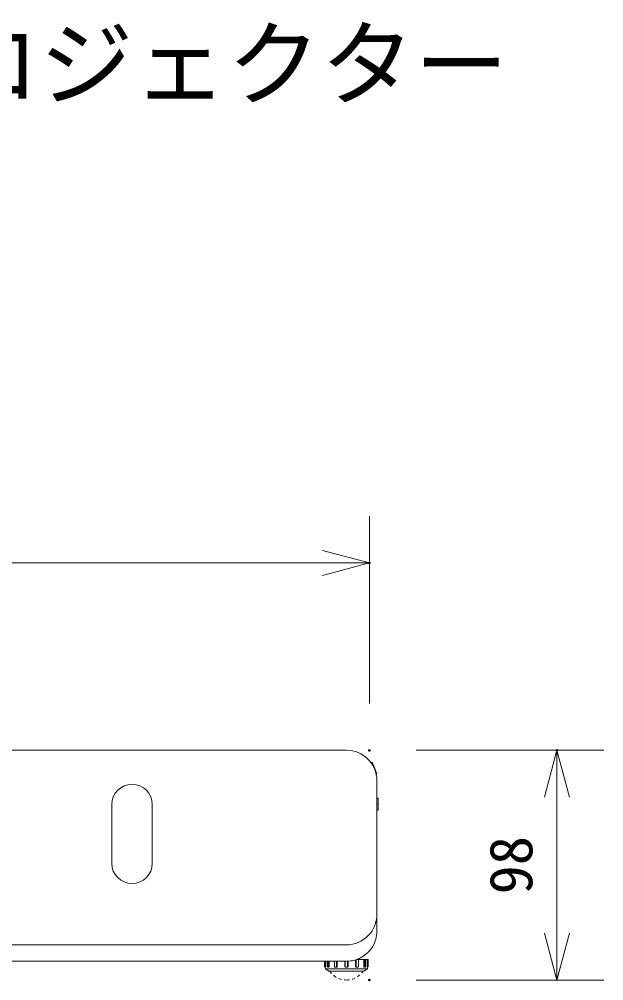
# Model space of a CAD drawing. Units: millimetres, scale not verified. Extents: x -63 to 62, y -56 to 57.
# Drawn here: x -20.4 to 4.54, y 15.5 to 56.51 of the extents above; entities that cross this region are included whole.
import ezdxf
from ezdxf.enums import TextEntityAlignment as Align

# ---------------------------------------------------------------- set-up
doc = ezdxf.new("R2010")
doc.units = ezdxf.units.MM
doc.header["$LTSCALE"] = 0.125
doc.header["$PDMODE"] = 32
doc.header["$PDSIZE"] = 0.0625
doc.linetypes.add('USER1', pattern=[4, 1, -1, 1, -1])
for name, color, linetype, lineweight in [('0-0_0', 7, 'Continuous', 9), ('0-4_GAIKEI', 1, 'Continuous', 18), ('0-5_SUNPO', 7, 'Continuous', 9)]:
    doc.layers.add(name, color=color, linetype=linetype, lineweight=lineweight)
doc.layers.add('0-1_DEFPOINTS', color=7, linetype='Continuous')
doc.layers.add('0-3_MOJI1', color=7, linetype='Continuous')
doc.styles.add('ＭＳ ゴシック', font='')
doc.styles.get('ＭＳ ゴシック').set_extended_font_data('MS Gothic')

# ---------------------------------------------------------------- blocks, each defined once
blk = doc.blocks.new('_OPEN30')
at = {"layer": '0-0_0'}
blk.add_line((0, 0), (-1, 0), dxfattribs=at)
blk.add_lwpolyline([(-1, 0.26795), (0, 0), (-1, -0.26795)], dxfattribs=at)
blk = doc.blocks.new('D6')
at = {"layer": '0-1_DEFPOINTS'}
for p in [(-11.0535, 23.9706), (-46.2535, 15.9706), (-11.0535, 15.9706)]:
    blk.add_point(p, dxfattribs=at)
at = {"layer": '0-5_SUNPO'}
for p, q in [((-46.2535, 17.9706), (-46.2535, 25.9706)), ((-11.0535, 17.9706), (-11.0535, 25.9706)), ((-44.2535, 23.9706), (-13.0535, 23.9706))]:
    blk.add_line(p, q, dxfattribs=at)
at = {"layer": '0-5_SUNPO', "xscale": 2, "yscale": 2, "rotation": 180}
blk.add_blockref('_OPEN30', (-46.2535, 23.9706), dxfattribs=at)
at = {"layer": '0-5_SUNPO', "xscale": 2, "yscale": 2}
blk.add_blockref('_OPEN30', (-11.0535, 23.9706), dxfattribs=at)
at = {"layer": '0-5_SUNPO', "style": 'ＭＳ ゴシック'}
blk.add_text('352', height=1.833, dxfattribs=at).set_placement((-30.5285, 24.4706), align=Align.BOTTOM_LEFT)
blk = doc.blocks.new('D5')
at = {"layer": '0-1_DEFPOINTS'}
for p in [(-11.0543, 15.9833), (-3.0543, 15.9833), (-11.0543, 6.1833)]:
    blk.add_point(p, dxfattribs=at)
at = {"layer": '0-5_SUNPO'}
for p, q in [((-9.0543, 15.9833), (-1.0543, 15.9833)), ((-3.0543, 8.1833), (-3.0543, 13.9833)), ((-9.0543, 6.1833), (-1.0543, 6.1833))]:
    blk.add_line(p, q, dxfattribs=at)
at = {"layer": '0-5_SUNPO', "xscale": 2, "yscale": 2}
for p, rotation in [((-3.0543, 15.9833), 90), ((-3.0543, 6.1833), 270)]:
    blk.add_blockref('_OPEN30', p, dxfattribs=dict(at, rotation=rotation))
at = {"layer": '0-5_SUNPO', "style": 'ＭＳ ゴシック'}
blk.add_text('98', height=1.833, rotation=90, dxfattribs=at).set_placement((-3.5543, 9.8333), align=Align.BOTTOM_LEFT)

msp = doc.modelspace()

# ---------------------------------------------------------------- linework, layer by layer
at = {"layer": '0-4_GAIKEI', "color": 7}
for p, q in [((-39.0385, 25.3325), (-6.4385, 25.3325)), ((-5.1385, 23.8825), (-5.1385, 24.0325)), ((-5.1385, 23.8825), (-5.1385, 18.3325)), ((-6.4385, 17.0325), (-39.0385, 17.0325)), ((-5.9575, 16.4125), (-5.9877, 16.4125)), ((-5.9575, 16.4125), (-5.8375, 16.4125)), ((-5.8885, 16.4125), (-5.8885, 16.4552)), ((-5.5911, 16.4125), (-5.8375, 16.4125)), ((-5.5392, 16.4125), (-5.5911, 16.4125)), ((-7.3685, 16.3325), (-7.3685, 16.1146)), ((-7.3385, 16.0378), (-7.3385, 16.0845)), ((-7.3363, 16.0971), (-7.3363, 16.1146)), ((-7.3358, 16.3325), (-7.3358, 16.1146)), ((-5.5413, 16.3625), (-5.5413, 16.1146)), ((-5.5407, 16.1146), (-5.5407, 16.0971)), ((-5.5085, 16.1146), (-5.5085, 16.3825))]:
    msp.add_line(p, q, dxfattribs=at)
at = {"layer": '0-4_GAIKEI'}
for p, q in [((-5.3982, 24.8121), (-5.3422, 24.817)), ((-5.3422, 24.817), (-5.2395, 24.5751)), ((-5.2565, 24.5736), (-5.2395, 24.5751)), ((-5.2395, 24.5751), (-5.1368, 24.3331)), ((-5.173, 24.3299), (-5.1368, 24.3331)), ((-16.4535, 23.0125), (-16.4535, 20.5125)), ((-14.7235, 20.5125), (-14.7235, 23.0125)), ((-5.0885, 22.7825), (-5.1385, 22.7825)), ((-7.3317, 16.0125), (-5.5454, 16.0125)), ((-7.264, 16.3325), (-7.264, 16.1146)), ((-7.2178, 16.3325), (-7.2178, 16.1146)), ((-6.9478, 16.3325), (-6.9478, 16.1146)), ((-6.942, 16.0982), (-6.942, 16.0972)), ((-6.8596, 16.3325), (-6.8596, 16.1146)), ((-6.5085, 16.3325), (-6.5085, 16.1146)), ((-6.4885, 16.1146), (-6.4885, 16.3325)), ((-6.3885, 16.3334), (-6.3885, 16.1146)), ((-6.0505, 16.3625), (-6.0505, 16.1146)), ((-6.0175, 16.1146), (-6.0175, 16.4013)), ((-5.6965, 16.3625), (-5.6965, 16.1146)), ((-5.6593, 16.1146), (-5.6593, 16.3825)), ((-5.6131, 16.1146), (-5.6131, 16.3825))]:
    msp.add_line(p, q, dxfattribs=at)
for points in [[(-5.0885, 23.0325), (-5.0885, 23.2825), (-5.1385, 23.2825)], [(-5.0885, 22.7825), (-5.0885, 23.0325), (-5.1385, 23.0325)], [(-5.9575, 16.4125), (-5.9571, 16.4125), (-5.9539, 16.4123), (-5.9507, 16.4117), (-5.948, 16.4109), (-5.9454, 16.4098), (-5.9429, 16.4084), (-5.9404, 16.4067), (-5.9384, 16.405), (-5.9365, 16.4031), (-5.9348, 16.4009), (-5.9332, 16.3986), (-5.932, 16.3963), (-5.931, 16.3938), (-5.9301, 16.3912), (-5.9295, 16.3885), (-5.9291, 16.3856), (-5.929, 16.3825)], [(-5.7017, 16.3825), (-5.7035, 16.3858), (-5.7055, 16.389), (-5.7076, 16.3922), (-5.7098, 16.3953), (-5.7117, 16.3977), (-5.7157, 16.4022), (-5.7178, 16.4042), (-5.7202, 16.4061), (-5.7226, 16.4077), (-5.725, 16.4092), (-5.7275, 16.4104), (-5.7324, 16.412), (-5.7349, 16.4124), (-5.7374, 16.4125), (-5.7378, 16.4125)], [(-7.1806, 16.3325), (-7.1806, 16.1146), (-7.1815, 16.106), (-7.1838, 16.0985), (-7.1876, 16.0922), (-7.193, 16.0871), (-7.1999, 16.0846), (-7.2009, 16.0845), (-7.218, 16.0845), (-7.234, 16.0845)], [(-6.8266, 16.3325), (-6.8266, 16.1146), (-6.8279, 16.106), (-6.8317, 16.0985), (-6.8378, 16.0922), (-6.8465, 16.0871), (-6.858, 16.0846), (-6.8596, 16.0845), (-6.8885, 16.0845), (-6.9169, 16.0845), (-6.9295, 16.0872), (-6.9401, 16.0947), (-6.9452, 16.1025), (-6.9477, 16.1119), (-6.9478, 16.1146)], [(-6.3685, 16.3361), (-6.3685, 16.1146), (-6.3689, 16.1103), (-6.3694, 16.1082), (-6.3701, 16.106), (-6.3719, 16.1022), (-6.3743, 16.0985), (-6.3774, 16.0952), (-6.381, 16.0922), (-6.3833, 16.0906), (-6.3857, 16.0893), (-6.3908, 16.0871), (-6.3939, 16.0861), (-6.3971, 16.0854), (-6.4003, 16.0848), (-6.4037, 16.0846), (-6.4055, 16.0845), (-6.4385, 16.0845), (-6.4716, 16.0845), (-6.4754, 16.0847), (-6.4791, 16.0852), (-6.4829, 16.086), (-6.4866, 16.0872), (-6.4899, 16.0886), (-6.4932, 16.0903), (-6.4963, 16.0923), (-6.4992, 16.0947), (-6.5026, 16.0983), (-6.504, 16.1003), (-6.5054, 16.1025), (-6.5064, 16.1046), (-6.5073, 16.1069), (-6.508, 16.1094), (-6.5084, 16.1119), (-6.5085, 16.1146)], [(-6.0572, 16.3887), (-6.0514, 16.3715), (-6.0505, 16.3625)], [(-5.9293, 16.3625), (-5.9293, 16.1146), (-5.9305, 16.106), (-5.934, 16.0985), (-5.9396, 16.0922), (-5.9478, 16.0871), (-5.9587, 16.0846), (-5.9602, 16.0845), (-5.9885, 16.0845), (-6.0175, 16.0845), (-6.0308, 16.0872), (-6.0421, 16.0947), (-6.0476, 16.1025), (-6.0504, 16.1119), (-6.0505, 16.1146)], [(-5.9293, 16.3625), (-5.9292, 16.3739), (-5.929, 16.3825)], [(-5.7017, 16.3825), (-5.6975, 16.3715), (-5.6965, 16.3625)], [(-5.6431, 16.0845), (-5.6591, 16.0845), (-5.6762, 16.0845), (-5.6843, 16.0872), (-5.6912, 16.0947), (-5.6947, 16.1025), (-5.6964, 16.1119), (-5.6965, 16.1146)]]:
    msp.add_lwpolyline(points, dxfattribs=at)
at = {"layer": '0-4_GAIKEI', "color": 7}
for points in [[(-6.4336, 16.3326), (-6.2542, 16.345), (-6.1834, 16.3569), (-6.0754, 16.3829), (-6.0033, 16.4058), (-5.8382, 16.4769), (-5.682, 16.5719), (-5.6215, 16.6174), (-5.4892, 16.7391), (-5.4413, 16.7927), (-5.3732, 16.8804), (-5.3313, 16.9434), (-5.2467, 17.1021), (-5.2193, 17.1685), (-5.1841, 17.2738), (-5.1653, 17.3471), (-5.1491, 17.4325), (-5.1385, 17.5192), (-5.1385, 18.1291)], [(-5.1919, 17.9627), (-5.1626, 18.0818), (-5.1522, 18.1426), (-5.1448, 18.2032), (-5.1385, 18.3302), (-5.1385, 18.3326)], [(-5.1385, 18.1291), (-5.1409, 18.1679), (-5.1452, 18.2057)], [(-5.5457, 16.3825), (-5.5473, 16.3858), (-5.5492, 16.389), (-5.5514, 16.3922), (-5.5539, 16.3953), (-5.5562, 16.3977), (-5.5612, 16.4022), (-5.5639, 16.4042), (-5.5669, 16.4061), (-5.5701, 16.4077), (-5.5735, 16.4092), (-5.5769, 16.4104), (-5.5837, 16.412), (-5.5871, 16.4124), (-5.5906, 16.4125), (-5.5911, 16.4125)], [(-5.5385, 16.4125), (-5.5387, 16.4125), (-5.5391, 16.4125)], [(-39.0435, 16.3326), (-38.4285, 16.3326), (-37.8135, 16.3326), (-36.5835, 16.3326), (-26.7437, 16.3326), (-16.5887, 16.3326), (-13.2036, 16.3326), (-11.5111, 16.3326), (-9.8186, 16.3326), (-8.1261, 16.3326), (-7.2798, 16.3326), (-6.4336, 16.3326)], [(-7.3362, 16.0985), (-7.3367, 16.0922), (-7.3373, 16.0871), (-7.3379, 16.0846), (-7.3379, 16.0845), (-7.3384, 16.0845), (-7.3385, 16.0845)], [(-5.5457, 16.3825), (-5.5421, 16.3715), (-5.5413, 16.3625)], [(-5.5385, 16.0378), (-5.5385, 16.0845), (-5.5387, 16.0845), (-5.5391, 16.0845), (-5.5393, 16.0847), (-5.5394, 16.0852), (-5.5396, 16.086), (-5.5398, 16.0872), (-5.54, 16.0886), (-5.5402, 16.0903), (-5.5404, 16.0923), (-5.5406, 16.0947), (-5.5408, 16.0983)], [(-5.6885, 15.9135), (-5.6988, 15.9135), (-5.7292, 15.9135), (-5.7789, 15.9135), (-5.8467, 15.9135), (-5.9306, 15.9135), (-6.0283, 15.9135), (-6.1373, 15.9135), (-6.2544, 15.9135), (-6.3766, 15.9135), (-6.5005, 15.9135), (-6.6226, 15.9135), (-6.7398, 15.9135), (-6.8487, 15.9135), (-6.9465, 15.9135), (-7.0304, 15.9135), (-7.0981, 15.9135), (-7.1479, 15.9135), (-7.1783, 15.9135), (-7.1885, 15.9135)]]:
    msp.add_lwpolyline(points, dxfattribs=at)
for centre, radius, start, end in [((-6.4385, 24.0325), 1.3, 0, 90), ((-6.4385, 18.3325), 1.3, 270, 0), ((-5.5385, 16.3825), 0.03, 0, 90), ((-7.3385, 16.1146), 0.03, 180, 270), ((-7.2885, 16.0378), 0.05, 180, 234.1117), ((-6.4385, 17.2125), 1.5, 234.1117, 240), ((-6.4385, 17.2125), 1.5, 300, 305.8883), ((-5.5885, 16.0378), 0.05, 305.8883, 0), ((-5.5385, 16.1146), 0.03, 270, 0)]:
    msp.add_arc(centre, radius, start, end, dxfattribs=at)
at = {"layer": '0-4_GAIKEI'}
for centre, radius, start, end in [((-15.5885, 23.0125), 0.865, 0, 180), ((-15.5885, 20.5125), 0.865, 180, 0), ((-5.6431, 16.3825), 0.03, 0, 90), ((-7.234, 16.1146), 0.03, 180, 270), ((-5.6431, 16.1146), 0.03, 270, 0)]:
    msp.add_arc(centre, radius, start, end, dxfattribs=at)
at = {"layer": '0-4_GAIKEI', "color": 7, "linetype": 'USER1'}
for start, end in [(213.75401, 270), (270, 326.24599)]:
    msp.add_arc((-6.4385, 16.3884), 0.8558, start, end, dxfattribs=at)

# ---------------------------------------------------------------- block references
at = {"layer": '0-5_SUNPO'}
for name in ['D6', 'D5']:
    msp.add_blockref(name, (5.5984, 9.3493), dxfattribs=at)

# ---------------------------------------------------------------- texts
at = {"layer": '0-3_MOJI1', "style": 'ＭＳ ゴシック'}
msp.add_text('液晶プロジェクター', height=2.933, dxfattribs=at).set_placement((-35.5382, 52.2619), align=Align.BOTTOM_LEFT)

doc.saveas('drawing.dxf')
